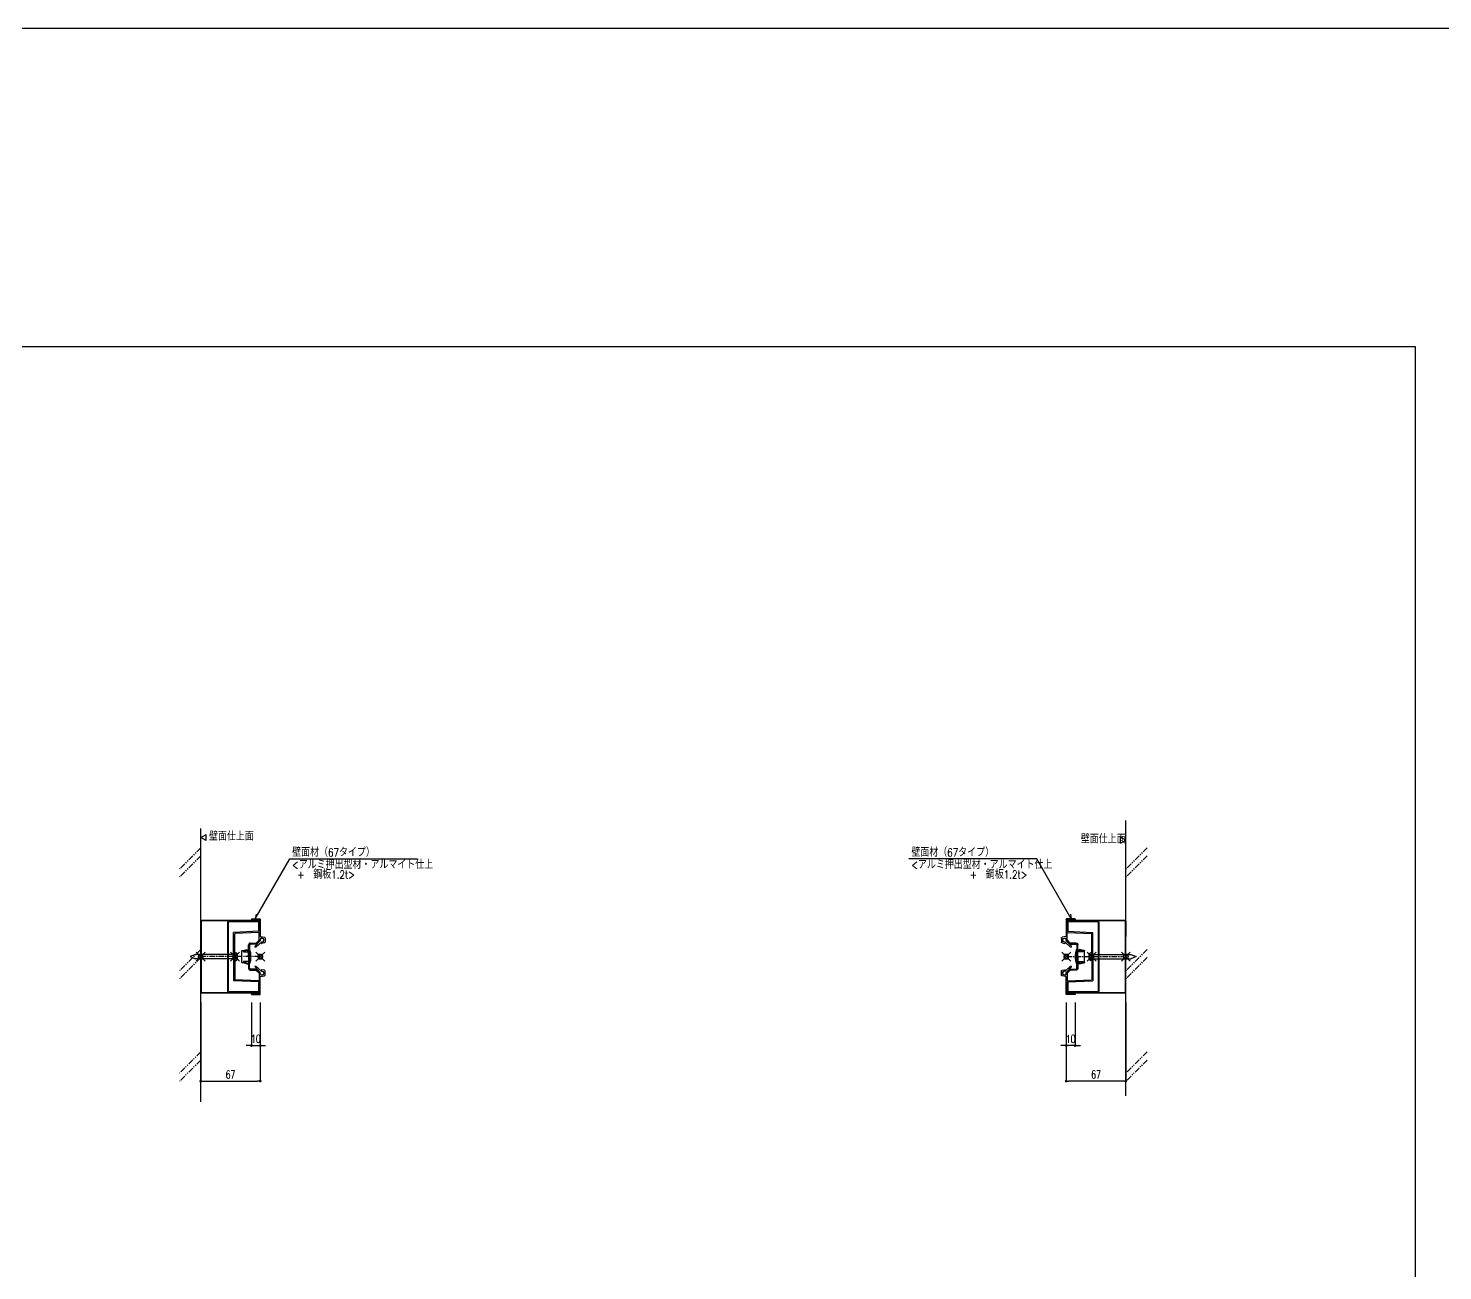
# Model space of a CAD drawing. Extents: x -275225 to 47266, y -41063 to 95295.
# Drawn here: x -221174 to -219583, y -15854 to -14457 of the extents above; entities that cross this region are included whole.
import ezdxf

# ---------------------------------------------------------------- set-up
doc = ezdxf.new("R2010")
doc.units = 0
doc.header["$LTSCALE"] = 0.2
doc.header["$PDMODE"] = 99
doc.header["$PDSIZE"] = 5
doc.linetypes.add('CENTER', pattern=[50.8, 31.75, -6.35, 6.35, -6.35])
doc.linetypes.add('PHANTOM', pattern=[63.5, 31.75, -6.35, 6.35, -6.35, 6.35, -6.35])
for name, color, linetype in [('_P18_製品', 4, 'Continuous'), ('_P18_製品寸法', 9, 'Continuous'), ('_別途', 6, 'PHANTOM'), ('_基準', 1, 'CENTER'), ('_文字', 3, 'Continuous'), ('_製品', 4, 'Continuous'), ('_製品寸法', 9, 'Continuous'), ('_躯体', 8, 'Continuous'), ('樹脂', 6, 'Continuous')]:
    doc.layers.add(name, color=color, linetype=linetype)
doc.layers.add('_ポイント', color=1, linetype='Continuous', plot=False)
doc.styles.add('OKAMURA', font='SIMPLEX.shx', dxfattribs={"width": 0.7, "bigfont": 'BIGFONT.shx'})
doc.dimstyles.new('OKAMURA-003', dxfattribs={"dimscale": 3, "dimtxt": 3, "dimasz": 1, "dimexe": 0, "dimexo": 3, "dimgap": 1, "dimtad": 1, "dimdec": 3, "dimdsep": 46, "dimtxsty": 'OKAMURA', "dimblk1": 'DOT', "dimblk2": 'DOT', "dimsah": 1, "dimcen": 0, "dimclrd": 9, "dimclre": 9, "dimclrt": 3, "dimadec": 0, "dimazin": 0, "dimtfac": 1, "dimtdec": 3, "dimtix": 1, "dimtmove": 2, "dimatfit": 3, "dimldrblk": 'NONE', "dimfxl": 0, "dimtolj": 1, "dimarcsym": 0})

# ---------------------------------------------------------------- blocks, each defined once
blk = doc.blocks.new('_DOT')
at = {"color": 0, "linetype": 'ByBlock'}
blk.add_line((-0.5, 0), (-1, 0), dxfattribs=at)
at = {"color": 0, "linetype": 'ByBlock', "const_width": 0.5}
blk.add_lwpolyline([(-0.25, 0, 1), (0.25, 0, 1)], format="xyb", close=True, dxfattribs=at)
blk = doc.blocks.new('*D1962')
at = {"layer": '_製品寸法', "color": 9, "lineweight": -2, "transparency": 16777216}
for p, q in [((-67, -51.5), (-67, -100)), ((-57, -51.5), (-57, -100)), ((-70, -100), (-73, -100)), ((-57, -100), (-67, -100)), ((-54, -100), (-51, -100))]:
    blk.add_line(p, q, dxfattribs=at)
at = {"layer": 'Defpoints', "color": 0, "transparency": 16777216}
for p in [(-67, -42.5), (-57, -42.5), (-67, -100)]:
    blk.add_point(p, dxfattribs=at)
at = {"layer": '_製品寸法', "color": 9, "lineweight": -2, "transparency": 16777216, "xscale": 3, "yscale": 3, "zscale": 3}
blk.add_blockref('_DOT', (-67, -100), dxfattribs=at)
at = {"layer": '_製品寸法', "color": 9, "lineweight": -2, "transparency": 16777216, "xscale": 3, "yscale": 3, "zscale": 3, "rotation": 180}
blk.add_blockref('_DOT', (-57, -100), dxfattribs=at)
at = {"layer": '_製品寸法', "color": 3, "transparency": 16777216, "insert": (-62, -92.5), "char_height": 9, "attachment_point": 5, "style": 'OKAMURA'}
blk.add_mtext('\\A1;10', dxfattribs=at)
blk = doc.blocks.new('_None')
blk = doc.blocks.new('樹脂')
at = {"layer": '_P18_製品', "color": 0, "linetype": 'ByBlock'}
for p, q in [((-8.7, -6.5), (-8.7, 6.5)), ((-8.2, 7), (-7, 7)), ((-7, 7), (-3.2, 8.1)), ((-7, 6.3), (-3.2, 7.4)), ((-7, 6.3), (-7, 7)), ((-7, 5.9), (-7, 6.3)), ((-6.5, 5.4), (0, 5.4)), ((-3.2, 8.1), (-3.2, 7.6)), ((-3.2, 7.6), (-2.4, 7.6)), ((-3.2, 7.6), (-3.2, 6.9)), ((-3.2, 6.9), (-2.4, 6.9)), ((-2.4, 7.6), (-2.4, 7.1)), ((-2.4, 7.1), (-0.5, 7.1)), ((-2.4, 6.4), (-2.4, 7.1)), ((-2.4, 6.4), (-0.5, 6.4)), ((-0.5, 7.1), (-0.5, 5.4)), ((0, -8.3), (0, 8.3)), ((-7, -7), (-8.2, -7)), ((-7, -5.9), (-7, -6.3)), ((-7, -6.3), (-7, -7)), ((-3.2, -7.4), (-7, -6.3)), ((-3.2, -8.1), (-7, -7)), ((0, -5.4), (-6.5, -5.4)), ((-3.2, -7.4), (-1.6, -7.4)), ((-3.2, -8.1), (-1.6, -8.1)), ((-1.6, -7.6), (-1.6, -6.9)), ((-1.6, -6.9), (-0.8, -6.9)), ((-1.6, -7.6), (-0.8, -7.6)), ((-1.6, -8.1), (-1.6, -7.6)), ((-0.8, -7.1), (-0.8, -6.4)), ((-0.8, -6.4), (-0.5, -6.4)), ((-0.8, -7.1), (-0.5, -7.1)), ((-0.8, -7.6), (-0.8, -7.1)), ((-0.5, -7.1), (-0.5, -5.4))]:
    blk.add_line(p, q, dxfattribs=at)
for centre, radius, start, end in [((-8.2, 6.5), 0.5, 90, 180), ((-6.5, 5.9), 0.5, 180, 270), ((-21, 0), 22.6, 338.3053, 21.6947), ((-8.2, -6.5), 0.5, 180, 270), ((-6.5, -5.9), 0.5, 90, 180)]:
    blk.add_arc(centre, radius, start, end, dxfattribs=at)
blk = doc.blocks.new('A$C7EEE301B')
at = {"color": 0, "linetype": 'ByBlock'}
for p, q in [((5.5, 84.7), (5.5, 65.3)), ((15.2, 85), (5.8, 85)), ((6.7, 71.3), (6.7, 83.5)), ((15.2, 83.8), (7, 83.8)), ((15.5, 84.7), (15.5, 84.1)), ((5.3, 65), (0.8, 64.2)), ((6.7, 61.1), (6.7, 69.5)), ((7, 71), (35.2, 69.8)), ((7, 69.8), (34, 68.6)), ((34.3, 46.5), (34.3, 68.3)), ((35.5, 46.5), (35.5, 69.5)), ((0, 63.2), (0, 58.9)), ((0.8, 57.9), (3.6, 57.4)), ((1.5, 60.6), (1.5, 61.5)), ((2.7, 63), (3.7, 63.2)), ((3.9, 58.9), (2.7, 59.1)), ((5.5, 61.7), (5.5, 60.6)), ((5.6, 60.4), (9.2, 56.8)), ((9.7, 58), (6.8, 60.9)), ((9.9, 56.5), (16.5, 56.5)), ((16.7, 57.7), (10.4, 57.7)), ((17.5, 55.5), (17.5, 49.5)), ((18.7, 49.5), (17.5, 49.5)), ((17.5, 49.5), (17.5, 42.8)), ((18.7, 49.5), (18.7, 55.7)), ((18.7, 42.5), (18.7, 49.5)), ((17.5, 42.8), (17.8, 42.5)), ((17.5, 42.2), (17.8, 42.5)), ((17.5, 35.5), (17.5, 42.2)), ((18.7, 35.5), (17.5, 35.5)), ((17.5, 29.5), (17.5, 35.5)), ((18.7, 42.5), (18.7, 35.5)), ((18.7, 35.5), (18.7, 29.3)), ((35.5, 46.5), (34.3, 46.5)), ((34.3, 38.5), (34.3, 46.5)), ((35.5, 38.5), (34.3, 38.5)), ((34.3, 38.5), (34.3, 16.7)), ((35.5, 42.8), (35.2, 42.5)), ((35.5, 42.2), (35.2, 42.5)), ((35.5, 42.8), (35.5, 46.5)), ((35.5, 42.2), (35.5, 42.2)), ((35.5, 42.2), (35.5, 38.5)), ((35.5, 38.5), (35.5, 15.5)), ((0, 21.8), (0, 26.1)), ((0.8, 27.1), (3.6, 27.6)), ((5.3, 20), (0.8, 20.8)), ((1.5, 24.4), (1.5, 23.5)), ((3.9, 26.1), (2.7, 25.9)), ((2.7, 22), (3.7, 21.8)), ((5.5, 23.3), (5.5, 24.4)), ((5.5, 0.3), (5.5, 19.7)), ((5.6, 24.6), (9.2, 28.2)), ((6.7, 23.9), (6.7, 15.5)), ((9.7, 27), (6.8, 24.1)), ((7, 15.2), (34, 16.4)), ((9.9, 28.5), (16.5, 28.5)), ((16.7, 27.3), (10.4, 27.3)), ((6.7, 13.7), (6.7, 1.5)), ((7, 14), (35.2, 15.2)), ((15.2, 1.2), (7, 1.2)), ((15.5, 0.3), (15.5, 0.9)), ((15.2, 0), (5.8, 0))]:
    blk.add_line(p, q, dxfattribs=at)
at = {"color": 0, "linetype": 'ByBlock', "lineweight": 15}
for p, q in [((4.2, 58.9), (10.4, 53.2)), ((11.3, 54.1), (5.6, 60.3)), ((4.2, 26.1), (10.4, 31.8)), ((11.3, 30.9), (5.6, 24.7))]:
    blk.add_line(p, q, dxfattribs=at)
at = {"color": 0, "linetype": 'ByBlock'}
for centre, radius, start, end in [((5.8, 84.7), 0.3, 90, 180), ((7, 83.5), 0.3, 90, 180), ((15.2, 84.7), 0.3, 0.0003, 90), ((15.2, 84.1), 0.3, 270, 0.0003), ((1, 63.2), 1, 99.9999, 180), ((5.2, 65.3), 0.3, 279.9999, 360), ((7, 71.3), 0.3, 180, 267.492), ((7, 69.5), 0.3, 87.492, 180), ((34, 68.3), 0.3, 0, 87.492), ((35.2, 69.5), 0.3, 359.9999, 87.492), ((1, 58.9), 1, 180, 259.9998), ((3, 61.5), 1.5, 100.0007, 180), ((3, 60.6), 1.5, 180, 260.0001), ((3.8, 58.1), 0.75, 259.9998, 80.0001), ((4, 61.7), 1.5, 0.0049, 100.0007), ((5.8, 60.6), 0.3, 180, 224.9999), ((7, 61.1), 0.3, 180, 225.0004), ((9.9, 57.5), 1, 224.9999, 270.0002), ((10.4, 58.7), 1, 225.0004, 270), ((16.5, 55.5), 1, 0, 90.0002), ((16.7, 55.7), 2, 0, 90), ((1, 26.1), 1, 100.0002, 180), ((1, 21.8), 1, 180, 260.0001), ((3, 24.4), 1.5, 99.9999, 180), ((3, 23.5), 1.5, 180, 259.9993), ((3.8, 26.9), 0.75, 279.9999, 100.0002), ((4, 23.3), 1.5, 259.9993, 359.9951), ((5.2, 19.7), 0.3, 0, 80.0001), ((5.8, 24.4), 0.3, 135.0001, 180), ((7, 23.9), 0.3, 134.9996, 180), ((9.9, 27.5), 1, 89.9998, 135.0001), ((10.4, 26.3), 1, 90, 134.9996), ((16.5, 29.5), 1, 269.9998, 0), ((16.7, 29.3), 2, 270, 0), ((34, 16.7), 0.3, 272.508, 0), ((5.8, 0.3), 0.3, 180, 270), ((7, 15.5), 0.3, 180, 272.508), ((7, 13.7), 0.3, 92.508, 180), ((7, 1.5), 0.3, 180, 270), ((15.2, 0.9), 0.3, 359.9997, 90), ((15.2, 0.3), 0.3, 270, 359.9997), ((35.2, 15.5), 0.3, 272.508, 0.0001)]:
    blk.add_arc(centre, radius, start, end, dxfattribs=at)
at = {"color": 0, "linetype": 'ByBlock', "lineweight": 15}
for centre, radius, start, end in [((3.5, 61), 2, 351.6293, 278.3706), ((3.9, 58.6), 0.5, 46.8088, 98.3709), ((6, 60.7), 0.5, 171.6294, 223.1914), ((10.9, 53.7), 0.6, 225, 45), ((10.9, 31.3), 0.6, 315, 135), ((3.5, 24), 2, 81.6294, 8.3707), ((3.9, 26.4), 0.5, 261.6291, 313.1912), ((6, 24.3), 0.5, 136.8086, 188.3706)]:
    blk.add_arc(centre, radius, start, end, dxfattribs=at)
blk = doc.blocks.new('A$C584117A9')
at = {"color": 0, "linetype": 'ByBlock', "lineweight": 15}
for p, q in [((0, 0), (0, 40.3)), ((65, 41.1), (0.8, 41.1)), ((0.8, 0), (0.8, 40.3)), ((65, 40.3), (0.8, 40.3)), ((30, -39.1), (30, 39.1)), ((31.2, -39.1), (31.2, 39.1)), ((31.2, 39.1), (65, 39.1)), ((65, 40.3), (65, 29)), ((65.8, 40.3), (65.8, 29)), ((65.8, 29), (65, 29)), ((0.8, 3.5), (0, 3.5)), ((0, 0), (0, -40.3)), ((0.8, 0), (0.8, -40.3)), ((31.2, 3.5), (30, 3.5)), ((0.8, -3.5), (0, -3.5)), ((31.2, -3.5), (30, -3.5)), ((65.8, -29.1), (65, -29.1)), ((65, -40.3), (65, -29.1)), ((65.8, -40.3), (65.8, -29.1)), ((65, -40.3), (0.8, -40.3)), ((65, -41.1), (0.8, -41.1)), ((65, -39.1), (31.2, -39.1))]:
    blk.add_line(p, q, dxfattribs=at)
at = {"color": 0, "linetype": 'ByBlock'}
blk.add_line((0, 39.9), (0, 22.7), dxfattribs=at)
at = {"color": 0, "linetype": 'ByBlock', "lineweight": 15}
for centre, radius, start, end in [((0.8, 40.3), 0.8, 90, 180), ((31.2, 39.1), 1.2, 90, 180), ((65, 40.3), 0.8, 0, 90), ((0.8, -40.3), 0.8, 180, 270), ((31.2, -39.1), 1.2, 180, 270), ((65, -40.3), 0.8, 270, 0)]:
    blk.add_arc(centre, radius, start, end, dxfattribs=at)
blk = doc.blocks.new('P18壁面横3')
at = {"layer": '_P18_製品'}
for p, q in [((-5.8, 2.5), (-11.8, 0)), ((38.2, 2.5), (-5.8, 2.5)), ((38.2, 4.5), (39.7, 4.4)), ((38.2, 4.5), (38.2, -4.5)), ((-11.8, 0), (-5.8, -2.5)), ((38.2, -2.5), (-5.8, -2.5)), ((38.2, -4.5), (39.7, -4.4))]:
    blk.add_line(p, q, dxfattribs=at)
for centre, radius, start, end in [((39.5, 2.8), 1.6, 15.4925, 84.9993), ((29.5, 0), 12, 344.5075, 15.4925), ((39.5, -2.8), 1.6, 275.0007, 344.5075)]:
    blk.add_arc(centre, radius, start, end, dxfattribs=at)
at = {"layer": '_ポイント'}
blk.add_point((0, 0), dxfattribs=at)
at = {"layer": '_ポイント', "color": 1}
blk.add_point((38.5, 0), dxfattribs=at)
at = {"layer": '_P18_製品'}
blk.add_blockref('A$C584117A9', (0, 0), dxfattribs=at)
at = {"layer": '_P18_製品', "rotation": 180}
blk.add_blockref('A$C7EEE301B', (72.5, 42.5), dxfattribs=at)
at = {"layer": '樹脂'}
blk.add_blockref('樹脂', (55, 0), dxfattribs=at)
blk = doc.blocks.new('*D1963')
at = {"layer": '_製品寸法', "color": 9, "lineweight": -2, "transparency": 16777216}
for p, q in [((0, -51.5), (0, -140)), ((-67, -93.5), (-67, -140)), ((-3, -140), (-64, -140))]:
    blk.add_line(p, q, dxfattribs=at)
at = {"layer": 'Defpoints', "color": 0, "transparency": 16777216}
for p in [(0, -42.5), (-67, -84.5), (-67, -140)]:
    blk.add_point(p, dxfattribs=at)
at = {"layer": '_製品寸法', "color": 9, "lineweight": -2, "transparency": 16777216, "xscale": 3, "yscale": 3, "zscale": 3, "rotation": 180}
blk.add_blockref('_DOT', (-67, -140), dxfattribs=at)
at = {"layer": '_製品寸法', "color": 9, "lineweight": -2, "transparency": 16777216, "xscale": 3, "yscale": 3, "zscale": 3}
blk.add_blockref('_DOT', (0, -140), dxfattribs=at)
at = {"layer": '_製品寸法', "color": 3, "transparency": 16777216, "insert": (-33.5, -132.5), "char_height": 9, "attachment_point": 5, "style": 'OKAMURA'}
blk.add_mtext('\\A1;67', dxfattribs=at)
blk = doc.blocks.new('SS_WALL1')
at = {"layer": '_別途'}
for p, q in [((23.9, 122.3), (0, 98.4)), ((23.9, 113.3), (0, 89.4)), ((23.9, 8), (0, -15.9)), ((23.9, -1), (0, -25)), ((23.9, -107.2), (0, -131.1)), ((23.9, -116.3), (0, -140.2))]:
    blk.add_line(p, q, dxfattribs=at)
blk = doc.blocks.new('*D1957')
at = {"layer": '_製品寸法', "color": 9, "lineweight": -2, "transparency": 16777216}
for p, q in [((57, -51.5), (57, -100)), ((67, -51.5), (67, -100)), ((54, -100), (51, -100)), ((57, -100), (67, -100)), ((70, -100), (73, -100))]:
    blk.add_line(p, q, dxfattribs=at)
at = {"layer": 'Defpoints', "color": 0, "transparency": 16777216}
for p in [(57, -42.5), (67, -42.5), (67, -100)]:
    blk.add_point(p, dxfattribs=at)
at = {"layer": '_製品寸法', "color": 9, "lineweight": -2, "transparency": 16777216, "xscale": 3, "yscale": 3, "zscale": 3}
blk.add_blockref('_DOT', (57, -100), dxfattribs=at)
at = {"layer": '_製品寸法', "color": 9, "lineweight": -2, "transparency": 16777216, "xscale": 3, "yscale": 3, "zscale": 3, "rotation": 180}
blk.add_blockref('_DOT', (67, -100), dxfattribs=at)
at = {"layer": '_製品寸法', "color": 3, "transparency": 16777216, "insert": (62, -92.5), "char_height": 9, "attachment_point": 5, "style": 'OKAMURA'}
blk.add_mtext('\\A1;10', dxfattribs=at)
blk = doc.blocks.new('*D1958')
at = {"layer": '_製品寸法', "color": 9, "lineweight": -2, "transparency": 16777216}
for p, q in [((0, -51.5), (0, -140)), ((67, -93.5), (67, -140)), ((3, -140), (64, -140))]:
    blk.add_line(p, q, dxfattribs=at)
at = {"layer": 'Defpoints', "color": 0, "transparency": 16777216}
for p in [(0, -42.5), (67, -84.5), (67, -140)]:
    blk.add_point(p, dxfattribs=at)
at = {"layer": '_製品寸法', "color": 9, "lineweight": -2, "transparency": 16777216, "xscale": 3, "yscale": 3, "zscale": 3, "rotation": 180}
blk.add_blockref('_DOT', (0, -140), dxfattribs=at)
at = {"layer": '_製品寸法', "color": 9, "lineweight": -2, "transparency": 16777216, "xscale": 3, "yscale": 3, "zscale": 3}
blk.add_blockref('_DOT', (67, -140), dxfattribs=at)
at = {"layer": '_製品寸法', "color": 3, "transparency": 16777216, "insert": (33.5, -132.5), "char_height": 9, "attachment_point": 5, "style": 'OKAMURA'}
blk.add_mtext('\\A1;67', dxfattribs=at)
blk = doc.blocks.new('SS_WALL2')
at = {"layer": '_別途'}
for p, q in [((0, 122.3), (-23.9, 98.4)), ((0, 113.3), (-23.9, 89.4)), ((0, 8), (-23.9, -15.9)), ((0, -1), (-23.9, -25)), ((0, -107.2), (-23.9, -131.1)), ((0, -116.3), (-23.9, -140.2))]:
    blk.add_line(p, q, dxfattribs=at)
blk = doc.blocks.new('*U1961')
at = {"layer": '_ポイント'}
blk.add_point((-67, 0), dxfattribs=at)
at = {"layer": '_基準'}
blk.add_line((-66.8463, 0), (-3.5812, 0), dxfattribs=at)
at = {"layer": '_文字'}
for p, q in [((-5.9987, 127.3902), (-5.9987, 134.3185)), ((0.0013, 130.8544), (-5.9987, 134.3185)), ((-5.9987, 127.3902), (0.0013, 130.8544))]:
    blk.add_line(p, q, dxfattribs=at)
at = {"layer": '_文字', "color": 9}
blk.add_lwpolyline([(-62.2244, 47.7401), (-61.3005, 42.5), (-100.0961, 110), (-243.8461, 110)], dxfattribs=at)
at = {"layer": '_躯体'}
blk.add_line((0, -156.4275), (0, 153.1944), dxfattribs=at)
blk.add_blockref('SS_WALL1', (0, 0))
at = {"layer": '_製品', "xscale": -1}
blk.add_blockref('P18壁面横3', (0, 0), dxfattribs=at)
at = {"layer": '_文字', "color": 3, "style": 'OKAMURA', "width": 0.8}
for s, p in [('壁面仕上面 ', (-50.6098, 127.5547)), ('壁面材（67タイプ）', (-241.1292, 112.4975)), ('<アルミ押出型材・アルマイト仕上', (-241.1292, 98.7413)), ('  +  鋼板1.2t>', (-185.1916, 87.7184))]:
    blk.add_text(s, height=9, dxfattribs=at).set_placement(p)
at = {"layer": '_製品寸法'}
for base, p1, p2, picture, middle in [((-67, -100), (-57, -42.5), (-67, -42.5), '*D1962', (-62, -92.5)), ((-67, -140), (0, -42.5), (-67, -84.5001), '*D1963', (-33.5, -132.5))]:
    dim = blk.add_linear_dim(base=base, p1=p1, p2=p2, angle=180, dimstyle='OKAMURA-003', dxfattribs=at)
    dim.commit()
    dim.dimension.update_dxf_attribs({"geometry": picture, "text_midpoint": middle})
blk = doc.blocks.new('*U1956')
at = {"layer": '_ポイント'}
blk.add_point((66.9998, 0), dxfattribs=at)
at = {"layer": '_基準'}
blk.add_line((66.9998, 0), (3.5812, 0), dxfattribs=at)
at = {"layer": '_文字'}
for p, q in [((0, 133.8791), (6, 137.3432)), ((6, 130.415), (0, 133.8791)), ((6, 130.415), (6, 137.3432))]:
    blk.add_line(p, q, dxfattribs=at)
at = {"layer": '_文字', "color": 9}
blk.add_lwpolyline([(62.2244, 47.7401), (61.3005, 42.5), (100.0961, 110), (243.8461, 110)], dxfattribs=at)
at = {"layer": '_躯体'}
blk.add_line((0, -163.3938), (0.0012, 144.0737), dxfattribs=at)
blk.add_blockref('SS_WALL2', (0, 0))
at = {"layer": '_製品'}
blk.add_blockref('P18壁面横3', (0, 0), dxfattribs=at)
at = {"layer": '_文字', "color": 3, "style": 'OKAMURA', "width": 0.8}
for s, p in [('壁面仕上面 ', (9.3311, 130.5795)), ('壁面材（67タイプ）', (102.813, 112.4975)), ('<アルミ押出型材・アルマイト仕上', (102.813, 98.7413)), ('  +  鋼板1.2t>', (98.8119, 87.7184))]:
    blk.add_text(s, height=9, dxfattribs=at).set_placement(p)
at = {"layer": '_製品寸法'}
for base, p1, p2, picture, middle in [((67, -140), (0, -42.5), (67, -84.5001), '*D1958', (33.5, -132.5)), ((67, -100), (57, -42.5), (67, -42.5), '*D1957', (62, -92.5))]:
    dim = blk.add_linear_dim(base=base, p1=p1, p2=p2, dimstyle='OKAMURA-003', dxfattribs=at)
    dim.commit()
    dim.dimension.update_dxf_attribs({"geometry": picture, "text_midpoint": middle})

msp = doc.modelspace()

# ---------------------------------------------------------------- linework, layer by layer
at = {"layer": '_P18_製品寸法'}
for points in [[(-230023.4, -14457.4), (-218091.6, -14457.4), (-218091.6, -23642.6), (-230023.4, -23642.6)], [(-224110.4, -14815.2), (-219614.2, -14815.2), (-219614.2, -17314.4), (-224110.4, -17314.4)]]:
    msp.add_lwpolyline(points, close=True, dxfattribs=at)

# ---------------------------------------------------------------- block references
at = {"layer": '_P18_製品'}
for name, p in [('*U1956', (-220979.9, -15501)), ('*U1961', (-219939.7, -15501))]:
    msp.add_blockref(name, p, dxfattribs=at)

doc.saveas('drawing.dxf')
